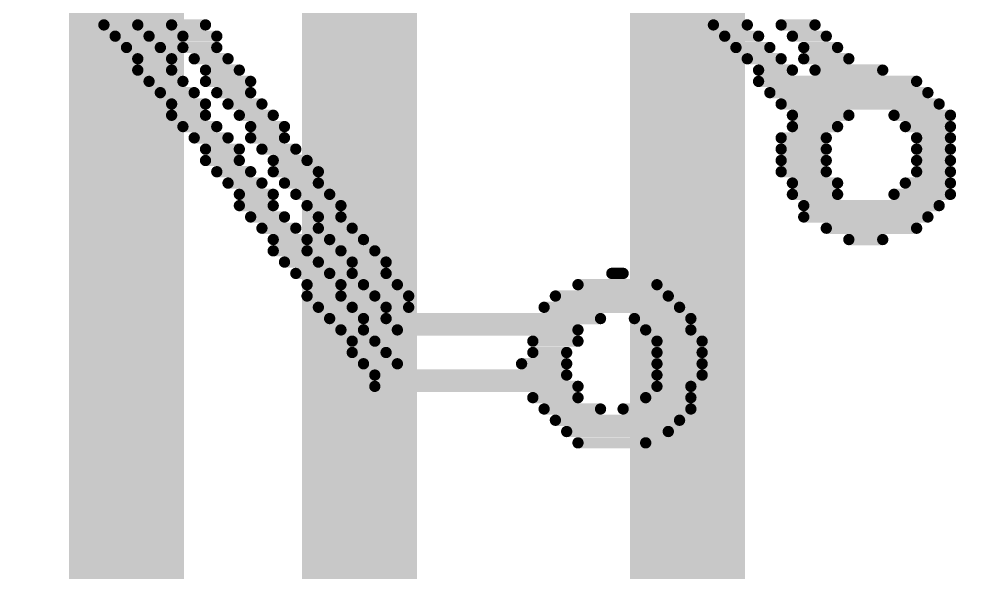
# Model space of a CAD drawing. Header units: inches. Extents: x -8 to 386, y -12 to 64.
# Drawn here: x 13.628 to 15.328, y 1.271 to 2.248 of the extents above; entities that cross this region are included whole.
import ezdxf

# ---------------------------------------------------------------- set-up
doc = ezdxf.new("R2010")
doc.units = ezdxf.units.IN
for name, color, linetype in [('Board_outline', 216, 'Continuous'), ('Bottom Overlay', 54, 'Continuous'), ('Top Layer', 1, 'Continuous')]:
    doc.layers.add(name, color=color, linetype=linetype)

msp = doc.modelspace()

# ---------------------------------------------------------------- linework, layer by layer
at = {"layer": 'Board_outline'}
msp.add_lwpolyline([(37.5368, 13.3604, 0.254, 0.254, 1), (-7.4632, 13.3604, 0.254, 0.254, 1)], format="xyseb", close=True, dxfattribs=at)
at = {"layer": 'Bottom Overlay'}
for points in [[(13.7775, 2.2378, 0.0199, 0.0199, 0), (13.8373, 2.2378, 0.0199, 0.0199, 0)], [(13.8971, 2.2378, 0.0199, 0.0199, 0), (13.9569, 2.2378, 0.0199, 0.0199, 0)], [(14.8543, 2.2378, 0.0199, 0.0199, 0), (14.9141, 2.2378, 0.0199, 0.0199, 0)], [(14.9739, 2.2378, 0.0199, 0.0199, 0), (15.0337, 2.2378, 0.0199, 0.0199, 0)], [(13.7974, 2.2179, 0.0199, 0.0199, 0), (13.8572, 2.2179, 0.0199, 0.0199, 0)], [(13.9171, 2.2179, 0.0199, 0.0199, 0), (13.9769, 2.2179, 0.0199, 0.0199, 0)], [(14.8742, 2.2179, 0.0199, 0.0199, 0), (14.934, 2.2179, 0.0199, 0.0199, 0)], [(14.9938, 2.2179, 0.0199, 0.0199, 0), (15.0537, 2.2179, 0.0199, 0.0199, 0)], [(13.8174, 2.1979, 0.0199, 0.0199, 0), (13.8772, 2.1979, 0.0199, 0.0199, 0)], [(13.9171, 2.1979, 0.0199, 0.0199, 0), (13.9769, 2.1979, 0.0199, 0.0199, 0)], [(14.8941, 2.1979, 0.0199, 0.0199, 0), (14.954, 2.1979, 0.0199, 0.0199, 0)], [(15.0138, 2.1979, 0.0199, 0.0199, 0), (15.0736, 2.1979, 0.0199, 0.0199, 0)], [(13.8373, 2.178, 0.0199, 0.0199, 0), (13.8971, 2.178, 0.0199, 0.0199, 0)], [(13.937, 2.178, 0.0199, 0.0199, 0), (13.9968, 2.178, 0.0199, 0.0199, 0)], [(14.9141, 2.178, 0.0199, 0.0199, 0), (14.9739, 2.178, 0.0199, 0.0199, 0)], [(15.0138, 2.178, 0.0199, 0.0199, 0), (15.0935, 2.178, 0.0199, 0.0199, 0)], [(13.8373, 2.158, 0.0199, 0.0199, 0), (13.8971, 2.158, 0.0199, 0.0199, 0)], [(13.9569, 2.158, 0.0199, 0.0199, 0), (14.0168, 2.158, 0.0199, 0.0199, 0)], [(14.934, 2.158, 0.0199, 0.0199, 0), (14.9938, 2.158, 0.0199, 0.0199, 0)], [(15.0337, 2.158, 0.0199, 0.0199, 0), (15.1534, 2.158, 0.0199, 0.0199, 0)], [(13.8572, 2.1381, 0.0199, 0.0199, 0), (13.9171, 2.1381, 0.0199, 0.0199, 0)], [(13.9569, 2.1381, 0.0199, 0.0199, 0), (14.0367, 2.1381, 0.0199, 0.0199, 0)], [(14.934, 2.1381, 0.0199, 0.0199, 0), (15.2132, 2.1381, 0.0199, 0.0199, 0)], [(13.8772, 2.1182, 0.0199, 0.0199, 0), (13.937, 2.1182, 0.0199, 0.0199, 0)], [(13.9769, 2.1182, 0.0199, 0.0199, 0), (14.0367, 2.1182, 0.0199, 0.0199, 0)], [(14.954, 2.1182, 0.0199, 0.0199, 0), (15.2331, 2.1182, 0.0199, 0.0199, 0)], [(13.8971, 2.0982, 0.0199, 0.0199, 0), (13.9569, 2.0982, 0.0199, 0.0199, 0)], [(13.9968, 2.0982, 0.0199, 0.0199, 0), (14.0566, 2.0982, 0.0199, 0.0199, 0)], [(14.9739, 2.0982, 0.0199, 0.0199, 0), (15.2531, 2.0982, 0.0199, 0.0199, 0)], [(13.8971, 2.0783, 0.0199, 0.0199, 0), (13.9569, 2.0783, 0.0199, 0.0199, 0)], [(14.0168, 2.0783, 0.0199, 0.0199, 0), (14.0766, 2.0783, 0.0199, 0.0199, 0)], [(14.9938, 2.0783, 0.0199, 0.0199, 0), (15.0935, 2.0783, 0.0199, 0.0199, 0)], [(15.1733, 2.0783, 0.0199, 0.0199, 0), (15.273, 2.0783, 0.0199, 0.0199, 0)], [(13.9171, 2.0583, 0.0199, 0.0199, 0), (13.9769, 2.0583, 0.0199, 0.0199, 0)], [(14.0367, 2.0583, 0.0199, 0.0199, 0), (14.0965, 2.0583, 0.0199, 0.0199, 0)], [(14.9938, 2.0583, 0.0199, 0.0199, 0), (15.0736, 2.0583, 0.0199, 0.0199, 0)], [(15.1932, 2.0583, 0.0199, 0.0199, 0), (15.273, 2.0583, 0.0199, 0.0199, 0)], [(13.937, 2.0384, 0.0199, 0.0199, 0), (13.9968, 2.0384, 0.0199, 0.0199, 0)], [(14.0367, 2.0384, 0.0199, 0.0199, 0), (14.0965, 2.0384, 0.0199, 0.0199, 0)], [(14.9739, 2.0384, 0.0199, 0.0199, 0), (15.0537, 2.0384, 0.0199, 0.0199, 0)], [(15.2132, 2.0384, 0.0199, 0.0199, 0), (15.273, 2.0384, 0.0199, 0.0199, 0)], [(13.9569, 2.0185, 0.0199, 0.0199, 0), (14.0168, 2.0185, 0.0199, 0.0199, 0)], [(14.0566, 2.0185, 0.0199, 0.0199, 0), (14.1165, 2.0185, 0.0199, 0.0199, 0)], [(14.9739, 2.0185, 0.0199, 0.0199, 0), (15.0537, 2.0185, 0.0199, 0.0199, 0)], [(15.2132, 2.0185, 0.0199, 0.0199, 0), (15.273, 2.0185, 0.0199, 0.0199, 0)], [(13.9569, 1.9985, 0.0199, 0.0199, 0), (14.0168, 1.9985, 0.0199, 0.0199, 0)], [(14.0766, 1.9985, 0.0199, 0.0199, 0), (14.1364, 1.9985, 0.0199, 0.0199, 0)], [(14.9739, 1.9985, 0.0199, 0.0199, 0), (15.0537, 1.9985, 0.0199, 0.0199, 0)], [(15.2132, 1.9985, 0.0199, 0.0199, 0), (15.273, 1.9985, 0.0199, 0.0199, 0)], [(13.9769, 1.9786, 0.0199, 0.0199, 0), (14.0367, 1.9786, 0.0199, 0.0199, 0)], [(14.0766, 1.9786, 0.0199, 0.0199, 0), (14.1563, 1.9786, 0.0199, 0.0199, 0)], [(14.9739, 1.9786, 0.0199, 0.0199, 0), (15.0537, 1.9786, 0.0199, 0.0199, 0)], [(15.2132, 1.9786, 0.0199, 0.0199, 0), (15.273, 1.9786, 0.0199, 0.0199, 0)], [(13.9968, 1.9586, 0.0199, 0.0199, 0), (14.0566, 1.9586, 0.0199, 0.0199, 0)], [(14.0965, 1.9586, 0.0199, 0.0199, 0), (14.1563, 1.9586, 0.0199, 0.0199, 0)], [(14.9938, 1.9586, 0.0199, 0.0199, 0), (15.0736, 1.9586, 0.0199, 0.0199, 0)], [(15.1932, 1.9586, 0.0199, 0.0199, 0), (15.273, 1.9586, 0.0199, 0.0199, 0)], [(14.0168, 1.9387, 0.0199, 0.0199, 0), (14.0766, 1.9387, 0.0199, 0.0199, 0)], [(14.1165, 1.9387, 0.0199, 0.0199, 0), (14.1763, 1.9387, 0.0199, 0.0199, 0)], [(14.9938, 1.9387, 0.0199, 0.0199, 0), (15.0736, 1.9387, 0.0199, 0.0199, 0)], [(15.1733, 1.9387, 0.0199, 0.0199, 0), (15.273, 1.9387, 0.0199, 0.0199, 0)], [(14.0168, 1.9188, 0.0199, 0.0199, 0), (14.0766, 1.9188, 0.0199, 0.0199, 0)], [(14.1364, 1.9188, 0.0199, 0.0199, 0), (14.1962, 1.9188, 0.0199, 0.0199, 0)], [(15.0138, 1.9188, 0.0199, 0.0199, 0), (15.2531, 1.9188, 0.0199, 0.0199, 0)], [(14.0367, 1.8988, 0.0199, 0.0199, 0), (14.0965, 1.8988, 0.0199, 0.0199, 0)], [(14.1563, 1.8988, 0.0199, 0.0199, 0), (14.1962, 1.8988, 0.0199, 0.0199, 0)], [(15.0138, 1.8988, 0.0199, 0.0199, 0), (15.2331, 1.8988, 0.0199, 0.0199, 0)], [(14.0566, 1.8789, 0.0199, 0.0199, 0), (14.1165, 1.8789, 0.0199, 0.0199, 0)], [(14.1563, 1.8789, 0.0199, 0.0199, 0), (14.2162, 1.8789, 0.0199, 0.0199, 0)], [(15.0537, 1.8789, 0.0199, 0.0199, 0), (15.2132, 1.8789, 0.0199, 0.0199, 0)], [(14.0766, 1.8589, 0.0199, 0.0199, 0), (14.1364, 1.8589, 0.0199, 0.0199, 0)], [(14.1763, 1.8589, 0.0199, 0.0199, 0), (14.2361, 1.8589, 0.0199, 0.0199, 0)], [(15.0935, 1.8589, 0.0199, 0.0199, 0), (15.1534, 1.8589, 0.0199, 0.0199, 0)], [(14.0766, 1.839, 0.0199, 0.0199, 0), (14.1364, 1.839, 0.0199, 0.0199, 0)], [(14.1962, 1.839, 0.0199, 0.0199, 0), (14.256, 1.839, 0.0199, 0.0199, 0)], [(14.0965, 1.8191, 0.0199, 0.0199, 0), (14.1563, 1.8191, 0.0199, 0.0199, 0)], [(14.2162, 1.8191, 0.0199, 0.0199, 0), (14.276, 1.8191, 0.0199, 0.0199, 0)], [(14.1165, 1.7991, 0.0199, 0.0199, 0), (14.1763, 1.7991, 0.0199, 0.0199, 0)], [(14.2162, 1.7991, 0.0199, 0.0199, 0), (14.276, 1.7991, 0.0199, 0.0199, 0)], [(14.6748, 1.7991, 0.0199, 0.0199, 0), (14.6947, 1.7991, 0.0199, 0.0199, 0)], [(14.1364, 1.7792, 0.0199, 0.0199, 0), (14.1962, 1.7792, 0.0199, 0.0199, 0)], [(14.2361, 1.7792, 0.0199, 0.0199, 0), (14.2959, 1.7792, 0.0199, 0.0199, 0)], [(14.615, 1.7792, 0.0199, 0.0199, 0), (14.7546, 1.7792, 0.0199, 0.0199, 0)], [(14.1364, 1.7592, 0.0199, 0.0199, 0), (14.1962, 1.7592, 0.0199, 0.0199, 0)], [(14.256, 1.7592, 0.0199, 0.0199, 0), (14.3159, 1.7592, 0.0199, 0.0199, 0)], [(14.5751, 1.7592, 0.0199, 0.0199, 0), (14.7745, 1.7592, 0.0199, 0.0199, 0)], [(14.1563, 1.7393, 0.0199, 0.0199, 0), (14.2162, 1.7393, 0.0199, 0.0199, 0)], [(14.276, 1.7393, 0.0199, 0.0199, 0), (14.3159, 1.7393, 0.0199, 0.0199, 0)], [(14.5551, 1.7393, 0.0199, 0.0199, 0), (14.7944, 1.7393, 0.0199, 0.0199, 0)], [(14.1763, 1.7194, 0.0199, 0.0199, 0), (14.2361, 1.7194, 0.0199, 0.0199, 0)], [(14.276, 1.7194, 0.0199, 0.0199, 0), (14.6548, 1.7194, 0.0199, 0.0199, 0)], [(14.7147, 1.7194, 0.0199, 0.0199, 0), (14.8144, 1.7194, 0.0199, 0.0199, 0)], [(14.1962, 1.6994, 0.0199, 0.0199, 0), (14.2361, 1.6994, 0.0199, 0.0199, 0)], [(14.2959, 1.6994, 0.0199, 0.0199, 0), (14.615, 1.6994, 0.0199, 0.0199, 0)], [(14.7346, 1.6994, 0.0199, 0.0199, 0), (14.8144, 1.6994, 0.0199, 0.0199, 0)], [(14.2162, 1.6795, 0.0199, 0.0199, 0), (14.256, 1.6795, 0.0199, 0.0199, 0)], [(14.5352, 1.6795, 0.0199, 0.0199, 0), (14.615, 1.6795, 0.0199, 0.0199, 0)], [(14.7546, 1.6795, 0.0199, 0.0199, 0), (14.8343, 1.6795, 0.0199, 0.0199, 0)], [(14.2162, 1.6595, 0.0199, 0.0199, 0), (14.276, 1.6595, 0.0199, 0.0199, 0)], [(14.5352, 1.6595, 0.0199, 0.0199, 0), (14.595, 1.6595, 0.0199, 0.0199, 0)], [(14.7546, 1.6595, 0.0199, 0.0199, 0), (14.8343, 1.6595, 0.0199, 0.0199, 0)], [(14.2361, 1.6396, 0.0199, 0.0199, 0), (14.2959, 1.6396, 0.0199, 0.0199, 0)], [(14.5153, 1.6396, 0.0199, 0.0199, 0), (14.595, 1.6396, 0.0199, 0.0199, 0)], [(14.7546, 1.6396, 0.0199, 0.0199, 0), (14.8343, 1.6396, 0.0199, 0.0199, 0)], [(14.256, 1.6197, 0.0199, 0.0199, 0), (14.595, 1.6197, 0.0199, 0.0199, 0)], [(14.7546, 1.6197, 0.0199, 0.0199, 0), (14.8343, 1.6197, 0.0199, 0.0199, 0)], [(14.256, 1.5997, 0.0199, 0.0199, 0), (14.615, 1.5997, 0.0199, 0.0199, 0)], [(14.7546, 1.5997, 0.0199, 0.0199, 0), (14.8144, 1.5997, 0.0199, 0.0199, 0)], [(14.5352, 1.5798, 0.0199, 0.0199, 0), (14.615, 1.5798, 0.0199, 0.0199, 0)], [(14.7346, 1.5798, 0.0199, 0.0199, 0), (14.8144, 1.5798, 0.0199, 0.0199, 0)], [(14.5551, 1.5598, 0.0199, 0.0199, 0), (14.6548, 1.5598, 0.0199, 0.0199, 0)], [(14.6947, 1.5598, 0.0199, 0.0199, 0), (14.8144, 1.5598, 0.0199, 0.0199, 0)], [(14.5751, 1.5399, 0.0199, 0.0199, 0), (14.7944, 1.5399, 0.0199, 0.0199, 0)], [(14.595, 1.52, 0.0199, 0.0199, 0), (14.7745, 1.52, 0.0199, 0.0199, 0)], [(14.615, 1.5, 0.0199, 0.0199, 0), (14.7346, 1.5, 0.0199, 0.0199, 0)]]:
    msp.add_lwpolyline(points, format="xyseb", dxfattribs=at)
for points in [[(13.7725, 2.2378, 0.00997, 0.00997, 1), (13.7825, 2.2378, 0.00997, 0.00997, 1)], [(13.8323, 2.2378, 0.00997, 0.00997, 1), (13.8423, 2.2378, 0.00997, 0.00997, 1)], [(13.8921, 2.2378, 0.00997, 0.00997, 1), (13.9021, 2.2378, 0.00997, 0.00997, 1)], [(13.952, 2.2378, 0.00997, 0.00997, 1), (13.9619, 2.2378, 0.00997, 0.00997, 1)], [(14.8493, 2.2378, 0.00997, 0.00997, 1), (14.8592, 2.2378, 0.00997, 0.00997, 1)], [(14.9091, 2.2378, 0.00997, 0.00997, 1), (14.9191, 2.2378, 0.00997, 0.00997, 1)], [(14.9689, 2.2378, 0.00997, 0.00997, 1), (14.9789, 2.2378, 0.00997, 0.00997, 1)], [(15.0287, 2.2378, 0.00997, 0.00997, 1), (15.0387, 2.2378, 0.00997, 0.00997, 1)], [(13.7924, 2.2179, 0.00997, 0.00997, 1), (13.8024, 2.2179, 0.00997, 0.00997, 1)], [(13.8523, 2.2179, 0.00997, 0.00997, 1), (13.8622, 2.2179, 0.00997, 0.00997, 1)], [(13.9121, 2.2179, 0.00997, 0.00997, 1), (13.922, 2.2179, 0.00997, 0.00997, 1)], [(13.9719, 2.2179, 0.00997, 0.00997, 1), (13.9819, 2.2179, 0.00997, 0.00997, 1)], [(14.8692, 2.2179, 0.00997, 0.00997, 1), (14.8792, 2.2179, 0.00997, 0.00997, 1)], [(14.929, 2.2179, 0.00997, 0.00997, 1), (14.939, 2.2179, 0.00997, 0.00997, 1)], [(14.9888, 2.2179, 0.00997, 0.00997, 1), (14.9988, 2.2179, 0.00997, 0.00997, 1)], [(15.0487, 2.2179, 0.00997, 0.00997, 1), (15.0586, 2.2179, 0.00997, 0.00997, 1)], [(13.8124, 2.1979, 0.00997, 0.00997, 1), (13.8223, 2.1979, 0.00997, 0.00997, 1)], [(13.8722, 2.1979, 0.00997, 0.00997, 1), (13.8822, 2.1979, 0.00997, 0.00997, 1)], [(13.9121, 2.1979, 0.00997, 0.00997, 1), (13.922, 2.1979, 0.00997, 0.00997, 1)], [(13.9719, 2.1979, 0.00997, 0.00997, 1), (13.9819, 2.1979, 0.00997, 0.00997, 1)], [(14.8891, 2.1979, 0.00997, 0.00997, 1), (14.8991, 2.1979, 0.00997, 0.00997, 1)], [(14.949, 2.1979, 0.00997, 0.00997, 1), (14.9589, 2.1979, 0.00997, 0.00997, 1)], [(15.0088, 2.1979, 0.00997, 0.00997, 1), (15.0188, 2.1979, 0.00997, 0.00997, 1)], [(15.0686, 2.1979, 0.00997, 0.00997, 1), (15.0786, 2.1979, 0.00997, 0.00997, 1)], [(13.8323, 2.178, 0.00997, 0.00997, 1), (13.8423, 2.178, 0.00997, 0.00997, 1)], [(13.8921, 2.178, 0.00997, 0.00997, 1), (13.9021, 2.178, 0.00997, 0.00997, 1)], [(13.932, 2.178, 0.00997, 0.00997, 1), (13.942, 2.178, 0.00997, 0.00997, 1)], [(13.9918, 2.178, 0.00997, 0.00997, 1), (14.0018, 2.178, 0.00997, 0.00997, 1)], [(14.9091, 2.178, 0.00997, 0.00997, 1), (14.9191, 2.178, 0.00997, 0.00997, 1)], [(14.9689, 2.178, 0.00997, 0.00997, 1), (14.9789, 2.178, 0.00997, 0.00997, 1)], [(15.0088, 2.178, 0.00997, 0.00997, 1), (15.0188, 2.178, 0.00997, 0.00997, 1)], [(15.0885, 2.178, 0.00997, 0.00997, 1), (15.0985, 2.178, 0.00997, 0.00997, 1)], [(13.8323, 2.158, 0.00997, 0.00997, 1), (13.8423, 2.158, 0.00997, 0.00997, 1)], [(13.8921, 2.158, 0.00997, 0.00997, 1), (13.9021, 2.158, 0.00997, 0.00997, 1)], [(13.952, 2.158, 0.00997, 0.00997, 1), (13.9619, 2.158, 0.00997, 0.00997, 1)], [(14.0118, 2.158, 0.00997, 0.00997, 1), (14.0217, 2.158, 0.00997, 0.00997, 1)], [(14.929, 2.158, 0.00997, 0.00997, 1), (14.939, 2.158, 0.00997, 0.00997, 1)], [(14.9888, 2.158, 0.00997, 0.00997, 1), (14.9988, 2.158, 0.00997, 0.00997, 1)], [(15.0287, 2.158, 0.00997, 0.00997, 1), (15.0387, 2.158, 0.00997, 0.00997, 1)], [(15.1484, 2.158, 0.00997, 0.00997, 1), (15.1583, 2.158, 0.00997, 0.00997, 1)], [(13.8523, 2.1381, 0.00997, 0.00997, 1), (13.8622, 2.1381, 0.00997, 0.00997, 1)], [(13.9121, 2.1381, 0.00997, 0.00997, 1), (13.922, 2.1381, 0.00997, 0.00997, 1)], [(13.952, 2.1381, 0.00997, 0.00997, 1), (13.9619, 2.1381, 0.00997, 0.00997, 1)], [(14.0317, 2.1381, 0.00997, 0.00997, 1), (14.0417, 2.1381, 0.00997, 0.00997, 1)], [(14.929, 2.1381, 0.00997, 0.00997, 1), (14.939, 2.1381, 0.00997, 0.00997, 1)], [(15.2082, 2.1381, 0.00997, 0.00997, 1), (15.2182, 2.1381, 0.00997, 0.00997, 1)], [(13.8722, 2.1182, 0.00997, 0.00997, 1), (13.8822, 2.1182, 0.00997, 0.00997, 1)], [(13.932, 2.1182, 0.00997, 0.00997, 1), (13.942, 2.1182, 0.00997, 0.00997, 1)], [(13.9719, 2.1182, 0.00997, 0.00997, 1), (13.9819, 2.1182, 0.00997, 0.00997, 1)], [(14.0317, 2.1182, 0.00997, 0.00997, 1), (14.0417, 2.1182, 0.00997, 0.00997, 1)], [(14.949, 2.1182, 0.00997, 0.00997, 1), (14.9589, 2.1182, 0.00997, 0.00997, 1)], [(15.2281, 2.1182, 0.00997, 0.00997, 1), (15.2381, 2.1182, 0.00997, 0.00997, 1)], [(13.8921, 2.0982, 0.00997, 0.00997, 1), (13.9021, 2.0982, 0.00997, 0.00997, 1)], [(13.952, 2.0982, 0.00997, 0.00997, 1), (13.9619, 2.0982, 0.00997, 0.00997, 1)], [(13.9918, 2.0982, 0.00997, 0.00997, 1), (14.0018, 2.0982, 0.00997, 0.00997, 1)], [(14.0517, 2.0982, 0.00997, 0.00997, 1), (14.0616, 2.0982, 0.00997, 0.00997, 1)], [(14.9689, 2.0982, 0.00997, 0.00997, 1), (14.9789, 2.0982, 0.00997, 0.00997, 1)], [(15.2481, 2.0982, 0.00997, 0.00997, 1), (15.258, 2.0982, 0.00997, 0.00997, 1)], [(13.8921, 2.0783, 0.00997, 0.00997, 1), (13.9021, 2.0783, 0.00997, 0.00997, 1)], [(13.952, 2.0783, 0.00997, 0.00997, 1), (13.9619, 2.0783, 0.00997, 0.00997, 1)], [(14.0118, 2.0783, 0.00997, 0.00997, 1), (14.0217, 2.0783, 0.00997, 0.00997, 1)], [(14.0716, 2.0783, 0.00997, 0.00997, 1), (14.0816, 2.0783, 0.00997, 0.00997, 1)], [(14.9888, 2.0783, 0.00997, 0.00997, 1), (14.9988, 2.0783, 0.00997, 0.00997, 1)], [(15.0885, 2.0783, 0.00997, 0.00997, 1), (15.0985, 2.0783, 0.00997, 0.00997, 1)], [(15.1683, 2.0783, 0.00997, 0.00997, 1), (15.1783, 2.0783, 0.00997, 0.00997, 1)], [(15.268, 2.0783, 0.00997, 0.00997, 1), (15.278, 2.0783, 0.00997, 0.00997, 1)], [(13.9121, 2.0583, 0.00997, 0.00997, 1), (13.922, 2.0583, 0.00997, 0.00997, 1)], [(13.9719, 2.0583, 0.00997, 0.00997, 1), (13.9819, 2.0583, 0.00997, 0.00997, 1)], [(14.0317, 2.0583, 0.00997, 0.00997, 1), (14.0417, 2.0583, 0.00997, 0.00997, 1)], [(14.0915, 2.0583, 0.00997, 0.00997, 1), (14.1015, 2.0583, 0.00997, 0.00997, 1)], [(14.9888, 2.0583, 0.00997, 0.00997, 1), (14.9988, 2.0583, 0.00997, 0.00997, 1)], [(15.0686, 2.0583, 0.00997, 0.00997, 1), (15.0786, 2.0583, 0.00997, 0.00997, 1)], [(15.1883, 2.0583, 0.00997, 0.00997, 1), (15.1982, 2.0583, 0.00997, 0.00997, 1)], [(15.268, 2.0583, 0.00997, 0.00997, 1), (15.278, 2.0583, 0.00997, 0.00997, 1)], [(13.932, 2.0384, 0.00997, 0.00997, 1), (13.942, 2.0384, 0.00997, 0.00997, 1)], [(13.9918, 2.0384, 0.00997, 0.00997, 1), (14.0018, 2.0384, 0.00997, 0.00997, 1)], [(14.0317, 2.0384, 0.00997, 0.00997, 1), (14.0417, 2.0384, 0.00997, 0.00997, 1)], [(14.0915, 2.0384, 0.00997, 0.00997, 1), (14.1015, 2.0384, 0.00997, 0.00997, 1)], [(14.9689, 2.0384, 0.00997, 0.00997, 1), (14.9789, 2.0384, 0.00997, 0.00997, 1)], [(15.0487, 2.0384, 0.00997, 0.00997, 1), (15.0586, 2.0384, 0.00997, 0.00997, 1)], [(15.2082, 2.0384, 0.00997, 0.00997, 1), (15.2182, 2.0384, 0.00997, 0.00997, 1)], [(15.268, 2.0384, 0.00997, 0.00997, 1), (15.278, 2.0384, 0.00997, 0.00997, 1)], [(13.952, 2.0185, 0.00997, 0.00997, 1), (13.9619, 2.0185, 0.00997, 0.00997, 1)], [(14.0118, 2.0185, 0.00997, 0.00997, 1), (14.0217, 2.0185, 0.00997, 0.00997, 1)], [(14.0517, 2.0185, 0.00997, 0.00997, 1), (14.0616, 2.0185, 0.00997, 0.00997, 1)], [(14.1115, 2.0185, 0.00997, 0.00997, 1), (14.1214, 2.0185, 0.00997, 0.00997, 1)], [(14.9689, 2.0185, 0.00997, 0.00997, 1), (14.9789, 2.0185, 0.00997, 0.00997, 1)], [(15.0487, 2.0185, 0.00997, 0.00997, 1), (15.0586, 2.0185, 0.00997, 0.00997, 1)], [(15.2082, 2.0185, 0.00997, 0.00997, 1), (15.2182, 2.0185, 0.00997, 0.00997, 1)], [(15.268, 2.0185, 0.00997, 0.00997, 1), (15.278, 2.0185, 0.00997, 0.00997, 1)], [(13.952, 1.9985, 0.00997, 0.00997, 1), (13.9619, 1.9985, 0.00997, 0.00997, 1)], [(14.0118, 1.9985, 0.00997, 0.00997, 1), (14.0217, 1.9985, 0.00997, 0.00997, 1)], [(14.0716, 1.9985, 0.00997, 0.00997, 1), (14.0816, 1.9985, 0.00997, 0.00997, 1)], [(14.1314, 1.9985, 0.00997, 0.00997, 1), (14.1414, 1.9985, 0.00997, 0.00997, 1)], [(14.9689, 1.9985, 0.00997, 0.00997, 1), (14.9789, 1.9985, 0.00997, 0.00997, 1)], [(15.0487, 1.9985, 0.00997, 0.00997, 1), (15.0586, 1.9985, 0.00997, 0.00997, 1)], [(15.2082, 1.9985, 0.00997, 0.00997, 1), (15.2182, 1.9985, 0.00997, 0.00997, 1)], [(15.268, 1.9985, 0.00997, 0.00997, 1), (15.278, 1.9985, 0.00997, 0.00997, 1)], [(13.9719, 1.9786, 0.00997, 0.00997, 1), (13.9819, 1.9786, 0.00997, 0.00997, 1)], [(14.0317, 1.9786, 0.00997, 0.00997, 1), (14.0417, 1.9786, 0.00997, 0.00997, 1)], [(14.0716, 1.9786, 0.00997, 0.00997, 1), (14.0816, 1.9786, 0.00997, 0.00997, 1)], [(14.1514, 1.9786, 0.00997, 0.00997, 1), (14.1613, 1.9786, 0.00997, 0.00997, 1)], [(14.9689, 1.9786, 0.00997, 0.00997, 1), (14.9789, 1.9786, 0.00997, 0.00997, 1)], [(15.0487, 1.9786, 0.00997, 0.00997, 1), (15.0586, 1.9786, 0.00997, 0.00997, 1)], [(15.2082, 1.9786, 0.00997, 0.00997, 1), (15.2182, 1.9786, 0.00997, 0.00997, 1)], [(15.268, 1.9786, 0.00997, 0.00997, 1), (15.278, 1.9786, 0.00997, 0.00997, 1)], [(13.9918, 1.9586, 0.00997, 0.00997, 1), (14.0018, 1.9586, 0.00997, 0.00997, 1)], [(14.0517, 1.9586, 0.00997, 0.00997, 1), (14.0616, 1.9586, 0.00997, 0.00997, 1)], [(14.0915, 1.9586, 0.00997, 0.00997, 1), (14.1015, 1.9586, 0.00997, 0.00997, 1)], [(14.1514, 1.9586, 0.00997, 0.00997, 1), (14.1613, 1.9586, 0.00997, 0.00997, 1)], [(14.9888, 1.9586, 0.00997, 0.00997, 1), (14.9988, 1.9586, 0.00997, 0.00997, 1)], [(15.0686, 1.9586, 0.00997, 0.00997, 1), (15.0786, 1.9586, 0.00997, 0.00997, 1)], [(15.1883, 1.9586, 0.00997, 0.00997, 1), (15.1982, 1.9586, 0.00997, 0.00997, 1)], [(15.268, 1.9586, 0.00997, 0.00997, 1), (15.278, 1.9586, 0.00997, 0.00997, 1)], [(14.0118, 1.9387, 0.00997, 0.00997, 1), (14.0217, 1.9387, 0.00997, 0.00997, 1)], [(14.0716, 1.9387, 0.00997, 0.00997, 1), (14.0816, 1.9387, 0.00997, 0.00997, 1)], [(14.1115, 1.9387, 0.00997, 0.00997, 1), (14.1214, 1.9387, 0.00997, 0.00997, 1)], [(14.1713, 1.9387, 0.00997, 0.00997, 1), (14.1813, 1.9387, 0.00997, 0.00997, 1)], [(14.9888, 1.9387, 0.00997, 0.00997, 1), (14.9988, 1.9387, 0.00997, 0.00997, 1)], [(15.0686, 1.9387, 0.00997, 0.00997, 1), (15.0786, 1.9387, 0.00997, 0.00997, 1)], [(15.1683, 1.9387, 0.00997, 0.00997, 1), (15.1783, 1.9387, 0.00997, 0.00997, 1)], [(15.268, 1.9387, 0.00997, 0.00997, 1), (15.278, 1.9387, 0.00997, 0.00997, 1)], [(14.0118, 1.9188, 0.00997, 0.00997, 1), (14.0217, 1.9188, 0.00997, 0.00997, 1)], [(14.0716, 1.9188, 0.00997, 0.00997, 1), (14.0816, 1.9188, 0.00997, 0.00997, 1)], [(14.1314, 1.9188, 0.00997, 0.00997, 1), (14.1414, 1.9188, 0.00997, 0.00997, 1)], [(14.1912, 1.9188, 0.00997, 0.00997, 1), (14.2012, 1.9188, 0.00997, 0.00997, 1)], [(15.0088, 1.9188, 0.00997, 0.00997, 1), (15.0188, 1.9188, 0.00997, 0.00997, 1)], [(15.2481, 1.9188, 0.00997, 0.00997, 1), (15.258, 1.9188, 0.00997, 0.00997, 1)], [(14.0317, 1.8988, 0.00997, 0.00997, 1), (14.0417, 1.8988, 0.00997, 0.00997, 1)], [(14.0915, 1.8988, 0.00997, 0.00997, 1), (14.1015, 1.8988, 0.00997, 0.00997, 1)], [(14.1514, 1.8988, 0.00997, 0.00997, 1), (14.1613, 1.8988, 0.00997, 0.00997, 1)], [(14.1912, 1.8988, 0.00997, 0.00997, 1), (14.2012, 1.8988, 0.00997, 0.00997, 1)], [(15.0088, 1.8988, 0.00997, 0.00997, 1), (15.0188, 1.8988, 0.00997, 0.00997, 1)], [(15.2281, 1.8988, 0.00997, 0.00997, 1), (15.2381, 1.8988, 0.00997, 0.00997, 1)], [(14.0517, 1.8789, 0.00997, 0.00997, 1), (14.0616, 1.8789, 0.00997, 0.00997, 1)], [(14.1115, 1.8789, 0.00997, 0.00997, 1), (14.1214, 1.8789, 0.00997, 0.00997, 1)], [(14.1514, 1.8789, 0.00997, 0.00997, 1), (14.1613, 1.8789, 0.00997, 0.00997, 1)], [(14.2112, 1.8789, 0.00997, 0.00997, 1), (14.2211, 1.8789, 0.00997, 0.00997, 1)], [(15.0487, 1.8789, 0.00997, 0.00997, 1), (15.0586, 1.8789, 0.00997, 0.00997, 1)], [(15.2082, 1.8789, 0.00997, 0.00997, 1), (15.2182, 1.8789, 0.00997, 0.00997, 1)], [(14.0716, 1.8589, 0.00997, 0.00997, 1), (14.0816, 1.8589, 0.00997, 0.00997, 1)], [(14.1314, 1.8589, 0.00997, 0.00997, 1), (14.1414, 1.8589, 0.00997, 0.00997, 1)], [(14.1713, 1.8589, 0.00997, 0.00997, 1), (14.1813, 1.8589, 0.00997, 0.00997, 1)], [(14.2311, 1.8589, 0.00997, 0.00997, 1), (14.2411, 1.8589, 0.00997, 0.00997, 1)], [(15.0885, 1.8589, 0.00997, 0.00997, 1), (15.0985, 1.8589, 0.00997, 0.00997, 1)], [(15.1484, 1.8589, 0.00997, 0.00997, 1), (15.1583, 1.8589, 0.00997, 0.00997, 1)], [(14.0716, 1.839, 0.00997, 0.00997, 1), (14.0816, 1.839, 0.00997, 0.00997, 1)], [(14.1314, 1.839, 0.00997, 0.00997, 1), (14.1414, 1.839, 0.00997, 0.00997, 1)], [(14.1912, 1.839, 0.00997, 0.00997, 1), (14.2012, 1.839, 0.00997, 0.00997, 1)], [(14.2511, 1.839, 0.00997, 0.00997, 1), (14.261, 1.839, 0.00997, 0.00997, 1)], [(14.0915, 1.8191, 0.00997, 0.00997, 1), (14.1015, 1.8191, 0.00997, 0.00997, 1)], [(14.1514, 1.8191, 0.00997, 0.00997, 1), (14.1613, 1.8191, 0.00997, 0.00997, 1)], [(14.2112, 1.8191, 0.00997, 0.00997, 1), (14.2211, 1.8191, 0.00997, 0.00997, 1)], [(14.271, 1.8191, 0.00997, 0.00997, 1), (14.281, 1.8191, 0.00997, 0.00997, 1)], [(14.1115, 1.7991, 0.00997, 0.00997, 1), (14.1214, 1.7991, 0.00997, 0.00997, 1)], [(14.1713, 1.7991, 0.00997, 0.00997, 1), (14.1813, 1.7991, 0.00997, 0.00997, 1)], [(14.2112, 1.7991, 0.00997, 0.00997, 1), (14.2211, 1.7991, 0.00997, 0.00997, 1)], [(14.271, 1.7991, 0.00997, 0.00997, 1), (14.281, 1.7991, 0.00997, 0.00997, 1)], [(14.6698, 1.7991, 0.00997, 0.00997, 1), (14.6798, 1.7991, 0.00997, 0.00997, 1)], [(14.6897, 1.7991, 0.00997, 0.00997, 1), (14.6997, 1.7991, 0.00997, 0.00997, 1)], [(14.1314, 1.7792, 0.00997, 0.00997, 1), (14.1414, 1.7792, 0.00997, 0.00997, 1)], [(14.1912, 1.7792, 0.00997, 0.00997, 1), (14.2012, 1.7792, 0.00997, 0.00997, 1)], [(14.2311, 1.7792, 0.00997, 0.00997, 1), (14.2411, 1.7792, 0.00997, 0.00997, 1)], [(14.2909, 1.7792, 0.00997, 0.00997, 1), (14.3009, 1.7792, 0.00997, 0.00997, 1)], [(14.61, 1.7792, 0.00997, 0.00997, 1), (14.62, 1.7792, 0.00997, 0.00997, 1)], [(14.7496, 1.7792, 0.00997, 0.00997, 1), (14.7595, 1.7792, 0.00997, 0.00997, 1)], [(14.1314, 1.7592, 0.00997, 0.00997, 1), (14.1414, 1.7592, 0.00997, 0.00997, 1)], [(14.1912, 1.7592, 0.00997, 0.00997, 1), (14.2012, 1.7592, 0.00997, 0.00997, 1)], [(14.2511, 1.7592, 0.00997, 0.00997, 1), (14.261, 1.7592, 0.00997, 0.00997, 1)], [(14.3109, 1.7592, 0.00997, 0.00997, 1), (14.3209, 1.7592, 0.00997, 0.00997, 1)], [(14.5701, 1.7592, 0.00997, 0.00997, 1), (14.5801, 1.7592, 0.00997, 0.00997, 1)], [(14.7695, 1.7592, 0.00997, 0.00997, 1), (14.7795, 1.7592, 0.00997, 0.00997, 1)], [(14.1514, 1.7393, 0.00997, 0.00997, 1), (14.1613, 1.7393, 0.00997, 0.00997, 1)], [(14.2112, 1.7393, 0.00997, 0.00997, 1), (14.2211, 1.7393, 0.00997, 0.00997, 1)], [(14.271, 1.7393, 0.00997, 0.00997, 1), (14.281, 1.7393, 0.00997, 0.00997, 1)], [(14.3109, 1.7393, 0.00997, 0.00997, 1), (14.3209, 1.7393, 0.00997, 0.00997, 1)], [(14.5502, 1.7393, 0.00997, 0.00997, 1), (14.5601, 1.7393, 0.00997, 0.00997, 1)], [(14.7894, 1.7393, 0.00997, 0.00997, 1), (14.7994, 1.7393, 0.00997, 0.00997, 1)], [(14.1713, 1.7194, 0.00997, 0.00997, 1), (14.1813, 1.7194, 0.00997, 0.00997, 1)], [(14.2311, 1.7194, 0.00997, 0.00997, 1), (14.2411, 1.7194, 0.00997, 0.00997, 1)], [(14.271, 1.7194, 0.00997, 0.00997, 1), (14.281, 1.7194, 0.00997, 0.00997, 1)], [(14.6499, 1.7194, 0.00997, 0.00997, 1), (14.6598, 1.7194, 0.00997, 0.00997, 1)], [(14.7097, 1.7194, 0.00997, 0.00997, 1), (14.7197, 1.7194, 0.00997, 0.00997, 1)], [(14.8094, 1.7194, 0.00997, 0.00997, 1), (14.8194, 1.7194, 0.00997, 0.00997, 1)], [(14.1912, 1.6994, 0.00997, 0.00997, 1), (14.2012, 1.6994, 0.00997, 0.00997, 1)], [(14.2311, 1.6994, 0.00997, 0.00997, 1), (14.2411, 1.6994, 0.00997, 0.00997, 1)], [(14.2909, 1.6994, 0.00997, 0.00997, 1), (14.3009, 1.6994, 0.00997, 0.00997, 1)], [(14.61, 1.6994, 0.00997, 0.00997, 1), (14.62, 1.6994, 0.00997, 0.00997, 1)], [(14.7296, 1.6994, 0.00997, 0.00997, 1), (14.7396, 1.6994, 0.00997, 0.00997, 1)], [(14.8094, 1.6994, 0.00997, 0.00997, 1), (14.8194, 1.6994, 0.00997, 0.00997, 1)], [(14.2112, 1.6795, 0.00997, 0.00997, 1), (14.2211, 1.6795, 0.00997, 0.00997, 1)], [(14.2511, 1.6795, 0.00997, 0.00997, 1), (14.261, 1.6795, 0.00997, 0.00997, 1)], [(14.5302, 1.6795, 0.00997, 0.00997, 1), (14.5402, 1.6795, 0.00997, 0.00997, 1)], [(14.61, 1.6795, 0.00997, 0.00997, 1), (14.62, 1.6795, 0.00997, 0.00997, 1)], [(14.7496, 1.6795, 0.00997, 0.00997, 1), (14.7595, 1.6795, 0.00997, 0.00997, 1)], [(14.8293, 1.6795, 0.00997, 0.00997, 1), (14.8393, 1.6795, 0.00997, 0.00997, 1)], [(14.2112, 1.6595, 0.00997, 0.00997, 1), (14.2211, 1.6595, 0.00997, 0.00997, 1)], [(14.271, 1.6595, 0.00997, 0.00997, 1), (14.281, 1.6595, 0.00997, 0.00997, 1)], [(14.5302, 1.6595, 0.00997, 0.00997, 1), (14.5402, 1.6595, 0.00997, 0.00997, 1)], [(14.59, 1.6595, 0.00997, 0.00997, 1), (14.6, 1.6595, 0.00997, 0.00997, 1)], [(14.7496, 1.6595, 0.00997, 0.00997, 1), (14.7595, 1.6595, 0.00997, 0.00997, 1)], [(14.8293, 1.6595, 0.00997, 0.00997, 1), (14.8393, 1.6595, 0.00997, 0.00997, 1)], [(14.2311, 1.6396, 0.00997, 0.00997, 1), (14.2411, 1.6396, 0.00997, 0.00997, 1)], [(14.2909, 1.6396, 0.00997, 0.00997, 1), (14.3009, 1.6396, 0.00997, 0.00997, 1)], [(14.5103, 1.6396, 0.00997, 0.00997, 1), (14.5203, 1.6396, 0.00997, 0.00997, 1)], [(14.59, 1.6396, 0.00997, 0.00997, 1), (14.6, 1.6396, 0.00997, 0.00997, 1)], [(14.7496, 1.6396, 0.00997, 0.00997, 1), (14.7595, 1.6396, 0.00997, 0.00997, 1)], [(14.8293, 1.6396, 0.00997, 0.00997, 1), (14.8393, 1.6396, 0.00997, 0.00997, 1)], [(14.2511, 1.6197, 0.00997, 0.00997, 1), (14.261, 1.6197, 0.00997, 0.00997, 1)], [(14.59, 1.6197, 0.00997, 0.00997, 1), (14.6, 1.6197, 0.00997, 0.00997, 1)], [(14.7496, 1.6197, 0.00997, 0.00997, 1), (14.7595, 1.6197, 0.00997, 0.00997, 1)], [(14.8293, 1.6197, 0.00997, 0.00997, 1), (14.8393, 1.6197, 0.00997, 0.00997, 1)], [(14.2511, 1.5997, 0.00997, 0.00997, 1), (14.261, 1.5997, 0.00997, 0.00997, 1)], [(14.61, 1.5997, 0.00997, 0.00997, 1), (14.62, 1.5997, 0.00997, 0.00997, 1)], [(14.7496, 1.5997, 0.00997, 0.00997, 1), (14.7595, 1.5997, 0.00997, 0.00997, 1)], [(14.8094, 1.5997, 0.00997, 0.00997, 1), (14.8194, 1.5997, 0.00997, 0.00997, 1)], [(14.5302, 1.5798, 0.00997, 0.00997, 1), (14.5402, 1.5798, 0.00997, 0.00997, 1)], [(14.61, 1.5798, 0.00997, 0.00997, 1), (14.62, 1.5798, 0.00997, 0.00997, 1)], [(14.7296, 1.5798, 0.00997, 0.00997, 1), (14.7396, 1.5798, 0.00997, 0.00997, 1)], [(14.8094, 1.5798, 0.00997, 0.00997, 1), (14.8194, 1.5798, 0.00997, 0.00997, 1)], [(14.5502, 1.5598, 0.00997, 0.00997, 1), (14.5601, 1.5598, 0.00997, 0.00997, 1)], [(14.6499, 1.5598, 0.00997, 0.00997, 1), (14.6598, 1.5598, 0.00997, 0.00997, 1)], [(14.6897, 1.5598, 0.00997, 0.00997, 1), (14.6997, 1.5598, 0.00997, 0.00997, 1)], [(14.8094, 1.5598, 0.00997, 0.00997, 1), (14.8194, 1.5598, 0.00997, 0.00997, 1)], [(14.5701, 1.5399, 0.00997, 0.00997, 1), (14.5801, 1.5399, 0.00997, 0.00997, 1)], [(14.7894, 1.5399, 0.00997, 0.00997, 1), (14.7994, 1.5399, 0.00997, 0.00997, 1)], [(14.59, 1.52, 0.00997, 0.00997, 1), (14.6, 1.52, 0.00997, 0.00997, 1)], [(14.7695, 1.52, 0.00997, 0.00997, 1), (14.7795, 1.52, 0.00997, 0.00997, 1)], [(14.61, 1.5, 0.00997, 0.00997, 1), (14.62, 1.5, 0.00997, 0.00997, 1)], [(14.7296, 1.5, 0.00997, 0.00997, 1), (14.7396, 1.5, 0.00997, 0.00997, 1)]]:
    msp.add_lwpolyline(points, format="xyseb", close=True, dxfattribs=at)
at = {"layer": 'Top Layer'}
for points in [[(14.8082, -2.4037, 0.2032, 0.2032, 0), (14.8082, 3.6322, 0.2032, 0.2032, 0)], [(14.2288, -2.4442, 0.2032, 0.2032, 0), (14.2288, 2.9616, 0.2032, 0.2032, 0)], [(13.8176, -2.3166, 0.2032, 0.2032, 0), (13.8176, 2.3876, 0.2032, 0.2032, 0)]]:
    msp.add_lwpolyline(points, format="xyseb", dxfattribs=at)

doc.saveas('drawing.dxf')
